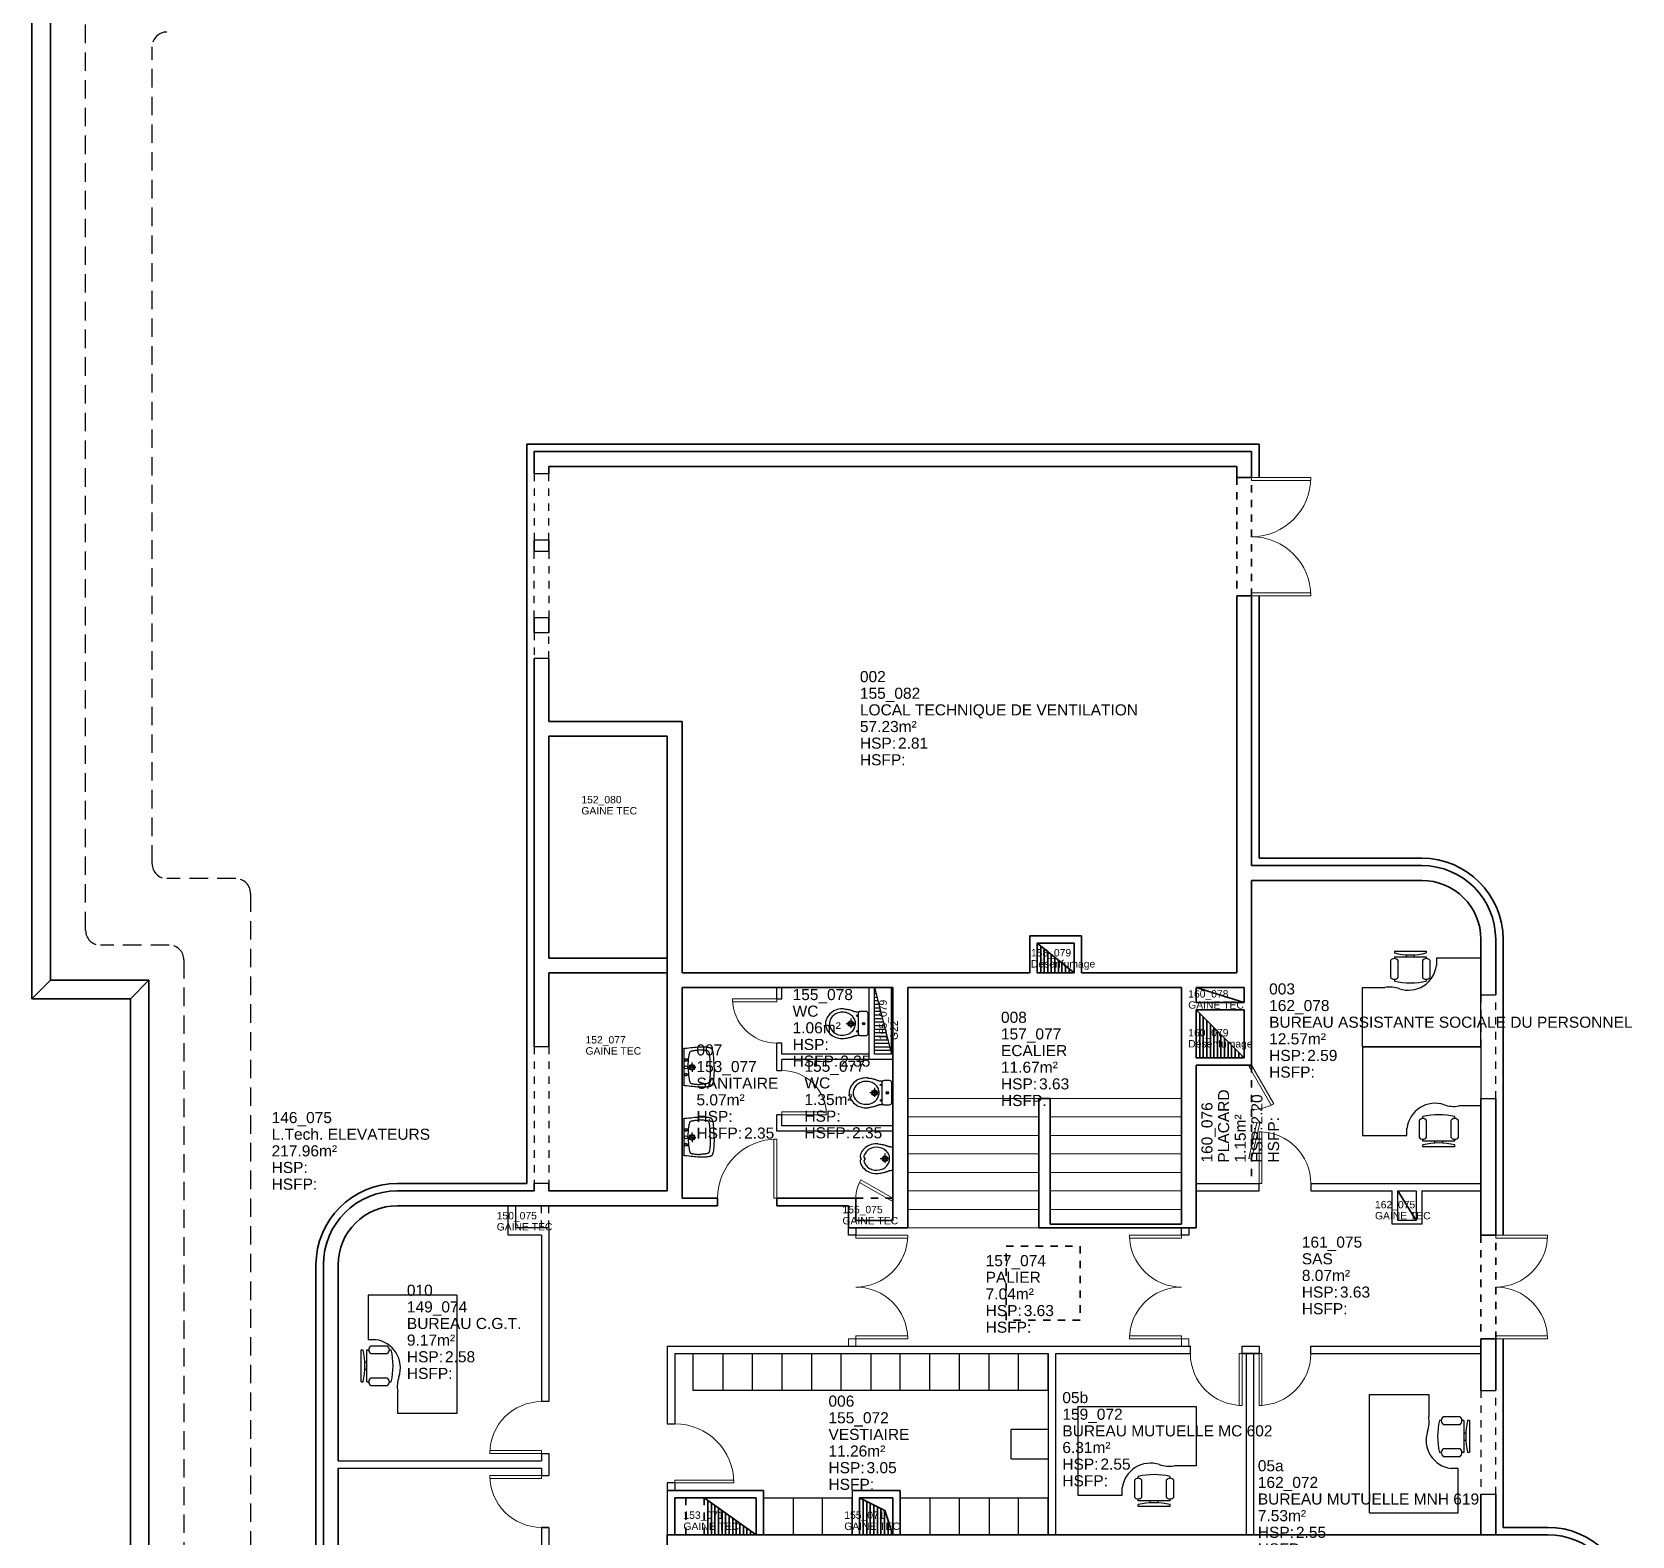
# Model space of a CAD drawing. Header units: metres. Extents: x -8 to 211, y -5 to 116.
# Drawn here: x 143.78 to 165.42, y 70.89 to 91.23 of the extents above; entities that cross this region are included whole.
import ezdxf

# ---------------------------------------------------------------- set-up
doc = ezdxf.new("R2010")
doc.units = ezdxf.units.M
doc.header["$LTSCALE"] = 0.5
doc.header["$MEASUREMENT"] = 0
doc.linetypes.add('CACHÉ', pattern=[0.25, 0.125, -0.125])
doc.linetypes.add('DISCONTINU', pattern=[0.75, 0.5, -0.25])
doc.layers.get('0').update_dxf_attribs({"linetype": 'CONTINUOUS'})
doc.layers.add('003 Mur porteur', color=7, linetype='CONTINUOUS', lineweight=35)
doc.layers.add('A_PORT', color=7, linetype='CONTINUOUS', lineweight=0)
for name, color, linetype in [('004 cloisons', 7, 'CONTINUOUS'), ('007 fenetre', 1, 'CONTINUOUS'), ('010 rails nacelle', 136, 'CONTINUOUS'), ('011 Sanitaire', 5, 'CONTINUOUS'), ('900 equipement', 190, 'CONTINUOUS'), ('A_Etiqu_Gaine', 8, 'CONTINUOUS'), ('A_Etiqu_Gaine_ancien', 7, 'CONTINUOUS'), ('A_Etiqu_Gaine_code', 8, 'CONTINUOUS'), ('A_Etiqu_Local', 8, 'CONTINUOUS'), ('A_Etiqu_Local_ancien', 8, 'CONTINUOUS'), ('A_Etiqu_Local_HSP', 8, 'CONTINUOUS')]:
    doc.layers.add(name, color=color, linetype=linetype)
doc.styles.add('Attribut', font='arial.ttf')

# ---------------------------------------------------------------- blocks, each defined once
blk = doc.blocks.new('BROCA7-G29')
at = {"layer": '011 Sanitaire', "linetype": 'Continuous'}
for p, q in [((10.079354, 32.141563), (9.96705, 32.141563)), ((10.030526, 32.209923), (10.030526, 32.087852))]:
    blk.add_line(p, q, dxfattribs=at)
blk.add_lwpolyline([(9.939499, 32.342666, 0.092603), (9.844571, 32.33249, 0.097518), (9.764329, 32.290114, 0.107322), (9.708578, 32.220699, 0.116228), (9.689685, 32.140524, 0.11669), (9.708633, 32.06044, 0.108258), (9.764328, 31.991614, 0.098236), (9.844454, 31.950007, 0.092772), (9.939499, 31.940655, 0.094013)], format="xyb", dxfattribs=at)
for points in [[(9.742454, 32.137925, 0.110065), (9.756685, 32.079759, 0.102556), (9.796207, 32.02921, 0.093461), (9.852954, 31.996988, 0.087911), (9.921435, 31.98631, 0.087911), (9.989415, 31.999812, 0.093461), (10.04478, 32.034355, 0.102556), (10.082177, 32.086496, 0.110065), (10.093989, 32.145201, 0.110065), (10.079758, 32.203368, 0.102556), (10.040236, 32.253917, 0.093461), (9.983489, 32.286139, 0.087911), (9.915008, 32.296817, 0.087911), (9.847028, 32.283315, 0.093461), (9.791663, 32.248772, 0.102556), (9.754266, 32.196631, 0.110065)], [(10.165509, 32.312462), (10.23002, 32.312462, -0.414214), (10.26002, 32.282463), (10.260018, 32.005547, -0.414214), (10.23002, 31.975547), (10.165509, 31.975548, -0.414214), (10.135509, 32.005547), (10.135507, 32.282463, -0.414214)]]:
    blk.add_lwpolyline(points, format="xyb", close=True, dxfattribs=at)
for points in [[(9.940194, 32.341759), (9.959558, 32.340063), (9.976744, 32.337961), (9.991918, 32.335533), (10.005246, 32.332861), (10.016895, 32.330026), (10.02703, 32.32711), (10.035818, 32.324194), (10.043423, 32.321359), (10.050013, 32.318687), (10.055754, 32.31626), (10.055754, 32.31626), (10.058358, 32.31516), (10.060813, 32.314138), (10.063143, 32.313188), (10.06537, 32.312306), (10.067516, 32.311487), (10.069604, 32.310727), (10.071657, 32.310022), (10.073697, 32.309367), (10.075746, 32.308758), (10.077828, 32.308189), (10.077828, 32.308189), (10.07996, 32.307658), (10.082139, 32.307162), (10.084355, 32.306701), (10.086602, 32.306272), (10.08887, 32.305875), (10.091151, 32.305509), (10.093437, 32.305172), (10.09572, 32.304863), (10.097991, 32.30458), (10.100242, 32.304324), (10.100242, 32.304324), (10.104666, 32.303883), (10.109006, 32.30353), (10.113292, 32.303254), (10.117554, 32.303048), (10.121821, 32.3029), (10.126125, 32.3028), (10.130494, 32.30274), (10.134959, 32.302709), (10.139549, 32.302698), (10.144296, 32.302696)], [(9.940194, 31.941368), (9.959558, 31.944295), (9.976744, 31.947201), (9.991918, 31.950069), (10.005246, 31.952879), (10.016895, 31.95561), (10.02703, 31.958243), (10.035818, 31.960759), (10.043423, 31.963139), (10.050013, 31.965362), (10.055754, 31.96741), (10.055754, 31.96741), (10.058358, 31.968363), (10.060813, 31.969272), (10.063143, 31.970142), (10.06537, 31.970977), (10.067516, 31.971784), (10.069604, 31.972566), (10.071657, 31.973329), (10.073697, 31.974076), (10.075746, 31.974815), (10.077828, 31.975548), (10.077828, 31.975548), (10.07996, 31.976279), (10.082139, 31.977006), (10.084355, 31.977723), (10.086602, 31.978425), (10.08887, 31.979108), (10.091151, 31.979767), (10.093437, 31.980396), (10.09572, 31.98099), (10.097991, 31.981546), (10.100242, 31.982058), (10.100242, 31.982058), (10.104666, 31.98294), (10.109006, 31.983647), (10.113292, 31.984197), (10.117554, 31.98461), (10.121821, 31.984907), (10.126125, 31.985105), (10.130494, 31.985226), (10.134959, 31.985287), (10.139549, 31.98531), (10.144296, 31.985313)]]:
    blk.add_lwpolyline(points, dxfattribs=at)
for centre, radius in [((10.118417, 32.248985), 0.010462), ((10.030526, 32.141563), 0.038283), ((10.030526, 32.141563), 0.027569), ((10.118417, 32.039024), 0.010462), ((10.203866, 32.141563), 0.01664), ((10.203866, 32.141563), 0.016619), ((10.203866, 32.141563), 0.009631), ((10.203866, 32.141563), 0.000007)]:
    blk.add_circle(centre, radius, dxfattribs=at)
blk = doc.blocks.new('BROCA7-G30')
at = {"layer": '011 Sanitaire', "linetype": 'Continuous'}
for p, q in [((10.399354, 31.206562), (10.287049, 31.206562)), ((10.350526, 31.274921), (10.350526, 31.152851))]:
    blk.add_line(p, q, dxfattribs=at)
blk.add_lwpolyline([(10.259499, 31.407664, 0.092603), (10.16457, 31.397489, 0.097518), (10.084328, 31.355112, 0.107322), (10.028577, 31.285698, 0.116228), (10.009685, 31.205523, 0.11669), (10.028633, 31.125439, 0.108258), (10.084328, 31.056613, 0.098236), (10.164454, 31.015006, 0.092772), (10.259498, 31.005653, 0.094013)], format="xyb", dxfattribs=at)
for points in [[(10.260194, 31.406757), (10.279557, 31.405062), (10.296743, 31.40296), (10.311917, 31.400532), (10.325246, 31.39786), (10.336895, 31.395025), (10.34703, 31.392109), (10.355817, 31.389193), (10.363423, 31.386358), (10.370013, 31.383686), (10.375754, 31.381258), (10.375754, 31.381258), (10.378358, 31.380159), (10.380813, 31.379136), (10.383143, 31.378186), (10.38537, 31.377304), (10.387516, 31.376486), (10.389604, 31.375726), (10.391657, 31.375021), (10.393696, 31.374366), (10.395746, 31.373756), (10.397828, 31.373188), (10.397828, 31.373188), (10.39996, 31.372657), (10.402138, 31.372161), (10.404355, 31.371699), (10.406601, 31.371271), (10.40887, 31.370874), (10.411151, 31.370507), (10.413437, 31.37017), (10.41572, 31.369861), (10.417991, 31.369579), (10.420242, 31.369322), (10.420242, 31.369322), (10.424666, 31.368881), (10.429005, 31.368528), (10.433291, 31.368253), (10.437553, 31.368046), (10.441821, 31.367898), (10.446124, 31.367799), (10.450494, 31.367739), (10.454959, 31.367708), (10.459549, 31.367696), (10.464295, 31.367695)], [(10.260194, 31.006367), (10.279557, 31.009293), (10.296743, 31.0122), (10.311917, 31.015068), (10.325246, 31.017877), (10.336895, 31.020608), (10.34703, 31.023242), (10.355817, 31.025758), (10.363423, 31.028138), (10.370013, 31.030361), (10.375754, 31.032408), (10.375754, 31.032408), (10.378358, 31.033361), (10.380813, 31.03427), (10.383143, 31.03514), (10.38537, 31.035976), (10.387516, 31.036783), (10.389604, 31.037565), (10.391657, 31.038327), (10.393696, 31.039075), (10.395746, 31.039813), (10.397828, 31.040546), (10.397828, 31.040546), (10.39996, 31.041278), (10.402138, 31.042005), (10.404355, 31.042722), (10.406601, 31.043424), (10.40887, 31.044107), (10.411151, 31.044765), (10.413437, 31.045394), (10.41572, 31.045989), (10.417991, 31.046545), (10.420242, 31.047057), (10.420242, 31.047057), (10.424666, 31.047939), (10.429005, 31.048645), (10.433291, 31.049196), (10.437553, 31.049609), (10.441821, 31.049905), (10.446124, 31.050104), (10.450494, 31.050224), (10.454959, 31.050286), (10.459549, 31.050309), (10.464295, 31.050312)]]:
    blk.add_lwpolyline(points, dxfattribs=at)
for points in [[(10.485509, 31.37746), (10.550019, 31.37746, -0.414214), (10.580019, 31.347462), (10.580018, 31.070545, -0.414214), (10.550019, 31.040545), (10.485509, 31.040546, -0.414214), (10.455509, 31.070545), (10.455506, 31.347462, -0.414214)], [(10.062453, 31.202924, 0.110065), (10.076684, 31.144757, 0.102556), (10.116207, 31.094209, 0.093461), (10.172954, 31.061986, 0.087911), (10.241434, 31.051308, 0.087911), (10.309415, 31.064811, 0.093461), (10.36478, 31.099354, 0.102556), (10.402177, 31.151494, 0.110065), (10.413989, 31.2102, 0.110065), (10.399758, 31.268367, 0.102556), (10.360236, 31.318915, 0.093461), (10.303489, 31.351138, 0.087911), (10.235008, 31.361816, 0.087911), (10.167028, 31.348314, 0.093461), (10.111662, 31.31377, 0.102556), (10.074265, 31.26163, 0.110065)]]:
    blk.add_lwpolyline(points, format="xyb", close=True, dxfattribs=at)
for centre, radius in [((10.350526, 31.206562), 0.038283), ((10.350526, 31.206562), 0.027569), ((10.438416, 31.313984), 0.010462), ((10.523866, 31.206562), 0.01664), ((10.523866, 31.206562), 0.016619), ((10.523866, 31.206562), 0.009631), ((10.523866, 31.206562), 0.000007), ((10.438416, 31.104023), 0.010462)]:
    blk.add_circle(centre, radius, dxfattribs=at)
blk = doc.blocks.new('BROCA7-G37')
at = {"layer": '011 Sanitaire', "linetype": 'Continuous'}
for points in [[(7.829145, 30.604473), (7.832112, 30.648431), (7.835041, 30.685664), (7.837951, 30.71678), (7.840862, 30.742393), (7.843793, 30.763111), (7.846763, 30.779547), (7.849791, 30.792311), (7.852895, 30.802014), (7.856096, 30.809267), (7.859413, 30.81468), (7.859413, 30.81468), (7.861124, 30.81688), (7.862896, 30.818804), (7.864755, 30.820481), (7.866728, 30.821943), (7.868842, 30.823219), (7.871124, 30.82434), (7.8736, 30.825337), (7.876298, 30.82624), (7.879244, 30.827079), (7.882465, 30.827885), (7.882465, 30.827885), (7.889777, 30.829475), (7.898131, 30.83103), (7.907364, 30.832524), (7.91731, 30.833933), (7.927805, 30.835231), (7.938684, 30.836393), (7.949782, 30.837394), (7.960936, 30.83821), (7.971979, 30.838815), (7.982748, 30.839184)], [(7.829145, 30.60783), (7.832112, 30.563868), (7.835041, 30.526633), (7.837951, 30.495515), (7.840862, 30.469902), (7.843793, 30.449183), (7.846763, 30.432748), (7.849791, 30.419985), (7.852895, 30.410283), (7.856096, 30.40303), (7.859413, 30.397617), (7.859413, 30.397617), (7.861124, 30.395417), (7.862896, 30.393493), (7.864755, 30.391815), (7.866728, 30.390353), (7.868842, 30.389077), (7.871124, 30.387955), (7.8736, 30.386957), (7.876298, 30.386054), (7.879244, 30.385214), (7.882465, 30.384407), (7.882465, 30.384407), (7.889779, 30.382815), (7.898148, 30.381259), (7.907422, 30.379764), (7.917449, 30.378353), (7.928077, 30.377052), (7.939155, 30.375885), (7.950531, 30.374878), (7.962053, 30.374054), (7.97357, 30.37344), (7.98493, 30.373058)]]:
    blk.add_lwpolyline(points, dxfattribs=at)
blk = doc.blocks.new('BROCA7-G38')
at = {"layer": '011 Sanitaire', "linetype": 'Continuous'}
for points in [[(8.131178, 30.604473), (8.130786, 30.648431), (8.129917, 30.685664), (8.128612, 30.71678), (8.126906, 30.742393), (8.124839, 30.763111), (8.122448, 30.779547), (8.119771, 30.792311), (8.116846, 30.802014), (8.113711, 30.809267), (8.110405, 30.81468), (8.110405, 30.81468), (8.108693, 30.81688), (8.106922, 30.818804), (8.105063, 30.820481), (8.10309, 30.821943), (8.100976, 30.823219), (8.098695, 30.82434), (8.096218, 30.825337), (8.093521, 30.82624), (8.090575, 30.827079), (8.087354, 30.827885), (8.087354, 30.827885), (8.080042, 30.829475), (8.071688, 30.83103), (8.062455, 30.832524), (8.052508, 30.833933), (8.042012, 30.835231), (8.031132, 30.836393), (8.020033, 30.837394), (8.008879, 30.83821), (7.997835, 30.838815), (7.987066, 30.839184)], [(8.131178, 30.60783), (8.130786, 30.563868), (8.129917, 30.526633), (8.128612, 30.495515), (8.126906, 30.469902), (8.124839, 30.449183), (8.122448, 30.432748), (8.119771, 30.419985), (8.116846, 30.410283), (8.113711, 30.40303), (8.110405, 30.397617), (8.110405, 30.397617), (8.108693, 30.395417), (8.106922, 30.393493), (8.105063, 30.391815), (8.10309, 30.390353), (8.100976, 30.389077), (8.098695, 30.387955), (8.096218, 30.386957), (8.093521, 30.386054), (8.090575, 30.385214), (8.087354, 30.384407), (8.087354, 30.384407), (8.08004, 30.382815), (8.07167, 30.381259), (8.062396, 30.379764), (8.052368, 30.378353), (8.041739, 30.377052), (8.030661, 30.375885), (8.019285, 30.374878), (8.007762, 30.374054), (7.996245, 30.37344), (7.984884, 30.373058)]]:
    blk.add_lwpolyline(points, dxfattribs=at)
blk = doc.blocks.new('BROCA7-G36')
at = {"layer": '011 Sanitaire'}
for name in ['BROCA7-G37', 'BROCA7-G38']:
    blk.add_blockref(name, (0, 0), dxfattribs=at)
blk = doc.blocks.new('BROCA7-G35')
at = {"layer": '011 Sanitaire', "linetype": 'Continuous'}
for p, q in [((7.750303, 30.854336), (7.750303, 30.35902)), ((7.775206, 30.854336), (7.775206, 30.35902)), ((7.883848, 30.604702), (7.832792, 30.604702)), ((7.883848, 30.604702), (7.883848, 30.667934)), ((7.883848, 30.604702), (7.883848, 30.541485)), ((7.883848, 30.604702), (7.934904, 30.604702))]:
    blk.add_line(p, q, dxfattribs=at)
for points in [[(8.18202, 30.604702), (8.181258, 30.656125), (8.179986, 30.699686), (8.178226, 30.736104), (8.176001, 30.766101), (8.173336, 30.790399), (8.170253, 30.809717), (8.166775, 30.824779), (8.162925, 30.836304), (8.158727, 30.845013), (8.154203, 30.851628), (8.154203, 30.851628), (8.15182, 30.854366), (8.149321, 30.856792), (8.146666, 30.858938), (8.143816, 30.860835), (8.140731, 30.862515), (8.13737, 30.864009), (8.133694, 30.865349), (8.129662, 30.866567), (8.125235, 30.867693), (8.120373, 30.868759), (8.120373, 30.868759), (8.115055, 30.869791), (8.109338, 30.87079), (8.103298, 30.871751), (8.097011, 30.872667), (8.090552, 30.873535), (8.083999, 30.874349), (8.077426, 30.875103), (8.07091, 30.875793), (8.064528, 30.876413), (8.058355, 30.876959), (8.058355, 30.876959), (8.052439, 30.877425), (8.046721, 30.877808), (8.041112, 30.878106), (8.035524, 30.878316), (8.029869, 30.878434), (8.02406, 30.87846), (8.018008, 30.878389), (8.011626, 30.878219), (8.004825, 30.877947), (7.997518, 30.877572), (7.997518, 30.877572), (7.981172, 30.876506), (7.96259, 30.875053), (7.941911, 30.873252), (7.919278, 30.871145), (7.89483, 30.868772), (7.868708, 30.866173), (7.841054, 30.86339), (7.812008, 30.860462), (7.78171, 30.857431), (7.750303, 30.854336)], [(8.18202, 30.608639), (8.181258, 30.557219), (8.179986, 30.513662), (8.178226, 30.477247), (8.176001, 30.447251), (8.173336, 30.422955), (8.170253, 30.403636), (8.166775, 30.388575), (8.162925, 30.37705), (8.158727, 30.368339), (8.154203, 30.361723), (8.154203, 30.361723), (8.15182, 30.358984), (8.149321, 30.356557), (8.146666, 30.35441), (8.143816, 30.352512), (8.140731, 30.350832), (8.13737, 30.349337), (8.133694, 30.347996), (8.129662, 30.346779), (8.125235, 30.345652), (8.120373, 30.344586), (8.120373, 30.344586), (8.115055, 30.343554), (8.109338, 30.342556), (8.103298, 30.341596), (8.097011, 30.34068), (8.090552, 30.339814), (8.083999, 30.339001), (8.077426, 30.338248), (8.07091, 30.337559), (8.064528, 30.336939), (8.058355, 30.336395), (8.058355, 30.336395), (8.052439, 30.335929), (8.046721, 30.335547), (8.041112, 30.335249), (8.035524, 30.33504), (8.029869, 30.334921), (8.02406, 30.334896), (8.018008, 30.334967), (8.011626, 30.335137), (8.004825, 30.335409), (7.997518, 30.335784), (7.997518, 30.335784), (7.981172, 30.33685), (7.96259, 30.338303), (7.941911, 30.340104), (7.919278, 30.342211), (7.89483, 30.344584), (7.868708, 30.347183), (7.841054, 30.349966), (7.812008, 30.352894), (7.78171, 30.355925), (7.750303, 30.35902)]]:
    blk.add_lwpolyline(points, dxfattribs=at)
for centre, radius in [((7.802366, 30.704205), 0.018922), ((7.802366, 30.704205), 0.014404), ((7.802366, 30.604702), 0.020417), ((7.802366, 30.505215), 0.018922), ((7.802366, 30.505215), 0.014404), ((7.883848, 30.604702), 0.038702), ((7.883848, 30.604702), 0.027388)]:
    blk.add_circle(centre, radius, dxfattribs=at)
at = {"layer": '011 Sanitaire'}
blk.add_blockref('BROCA7-G36', (0, 0), dxfattribs=at)
blk = doc.blocks.new('Chaise de bureau')
at = {"linetype": 'Continuous'}
for p, q in [((-8.5, 0), (-8.5, -1)), ((-8.5, 0), (8.5, 0)), ((8.5, 0), (8.5, -1)), ((-10.5, -5), (-10.5, -14)), ((-8.5, -3), (-8.5, -4)), ((-8.5, -3), (8.5, -3)), ((-6.5, -14), (-6.5, -5)), ((-2, -3), (-2, -1.9355)), ((2, -1.9576), (2, -3)), ((6.5, -5), (6.5, -14)), ((8.5, -3), (8.5, -4)), ((10.5, -14), (10.5, -5)), ((-8.5, -15), (-8.5, -16)), ((8.5, -15), (8.5, -16))]:
    blk.add_line(p, q, dxfattribs=at)
for centre, radius, start, end in [((-8.5, -6.5), 2.5, 36.8699, 143.1301), ((0, 34.625), 36.625, 256.5803, 283.4197), ((8.5, -6.5), 2.5, 36.8699, 143.1301), ((-8.5, -12.5), 2.5, 216.8699, 323.1301), ((0, 19.625), 36.625, 256.5803, 283.4197), ((8.5, -12.5), 2.5, 216.8699, 323.1301)]:
    blk.add_arc(centre, radius, start, end, dxfattribs=at)
blk = doc.blocks.new('table')
at = {"layer": '900 equipement', "linetype": 'Continuous'}
for p, q in [((0, 1.2), (1.6, 1.2)), ((0, 1.2), (0, 0)), ((1.6, 1.2), (1.6, 0.4)), ((1.6, 0.4), (1.3, 0.4)), ((0, 0), (0.6, 0)), ((0.6, 0), (0.6, 0.1))]:
    blk.add_line(p, q, dxfattribs=at)
for centre, radius, start, end in [((0.98, 0.053), 0.382, 71.3694, 172.9633), ((1.229, 0.77), 0.377, 250.1842, 280.8651)]:
    blk.add_arc(centre, radius, start, end, dxfattribs=at)
blk = doc.blocks.new('A_Etiqu_Local')
at = {"style": 'Attribut', "flags": 1}
for tag, p in [('CODE_HOPITAL', (-0.446, 1.632)), ('CODE_SITE', (-0.446, 1.407)), ('CODE_BATIMENT', (-0.446, 1.182)), ('CODE_SECTEUR', (-0.446, 0.957)), ('CODE_ETAGE', (-0.446, 0.732)), ('NOM_NORMALISE', (-0.446, -0.843)), ('SECTEUR_ACTIVITE', (-0.446, -1.068)), ('SOUS_SECTEUR_ACTIVITE', (-0.446, -1.293)), ('VOLUME', (-0.446, -1.518)), ('SERVICE', (-0.446, -1.743)), ('CODE_UG', (-0.446, -1.968)), ('CODE_UA', (-0.446, -2.193)), ('CODE_POLE', (-0.446, -2.418)), ('OCCUPANT_EXTERNE', (-0.446, -2.643)), ('DISPONIBILITE', (-0.446, -2.868)), ('ACCES_HANDICAPES', (-0.446, -3.093)), ('NATURE_SOL', (-0.446, -3.318)), ('RISQUE_LABORATOIRE', (-0.446, -3.543)), ('AMIANTE', (-0.446, -3.768))]:
    blk.add_attdef(tag, p, '', height=0.15, dxfattribs=at)
at = {"layer": 'A_Etiqu_Local', "style": 'Attribut'}
for tag, p in [('CODE_PIECE', (-0.446, 0.282)), ('NOM_USAGE', (-0.446, 0.057)), ('SURFACE', (-0.446, -0.168))]:
    blk.add_attdef(tag, p, '', height=0.15, dxfattribs=at)
at = {"layer": 'A_Etiqu_Local_ancien', "style": 'Attribut'}
blk.add_attdef('CODE_PIECE_ANCIEN', (-0.446, 0.507), '', height=0.15, dxfattribs=at)
at = {"layer": 'A_Etiqu_Local_HSP', "style": 'Attribut'}
for s, p in [('HSP:', (-0.446, -0.393)), ('HSFP:', (-0.446, -0.618))]:
    blk.add_text(s, height=0.15, dxfattribs=at).set_placement(p)
for tag, p in [('HSP', (0.069, -0.393)), ('HSFP', (0.198, -0.618))]:
    blk.add_attdef(tag, p, '', height=0.15, dxfattribs=at)
blk = doc.blocks.new('A_Etiqu_Gaine')
at = {"style": 'Attribut', "flags": 1}
for tag, p in [('CODE_HOPITAL', (-0.432, 0.865)), ('CODE_SITE', (-0.432, 0.715)), ('CODE_BATIMENT', (-0.432, 0.565)), ('CODE_SECTEUR', (-0.432, 0.415)), ('CODE_ETAGE', (-0.432, 0.265)), ('SECTEUR_ACTIVITE', (-0.432, -0.485)), ('NOM_NORMALISE', (-0.432, -0.335)), ('SOUS_SECTEUR_ACTIVITE', (-0.432, -0.635)), ('SURFACE', (-0.432, -0.785)), ('CODE_UG', (-0.432, -0.935)), ('CODE_POLE', (-0.432, -1.085)), ('AMIANTE', (-0.432, -1.235))]:
    blk.add_attdef(tag, p, '', height=0.1, dxfattribs=at)
at = {"layer": 'A_Etiqu_Gaine', "style": 'Attribut'}
blk.add_attdef('NOM_USAGE', (-0.432, -0.185), '', height=0.1, dxfattribs=at)
at = {"layer": 'A_Etiqu_Gaine_ancien', "style": 'Attribut'}
blk.add_attdef('CODE_PIECE_ANCIEN', (-0.432, 0.115), '', height=0.1, dxfattribs=at)
at = {"layer": 'A_Etiqu_Gaine_code', "style": 'Attribut'}
blk.add_attdef('CODE_PIECE', (-0.432, -0.035), '', height=0.1, dxfattribs=at)

msp = doc.modelspace()

# ---------------------------------------------------------------- linework, layer by layer
at = {"layer": '003 Mur porteur', "color": 8, "linetype": 'Continuous'}
for p, q in [((143.784, 78.152), (143.784, 92.852)), ((144.034, 78.402), (144.034, 92.602)), ((150.474, 85.652), (150.474, 75.653)), ((150.474, 85.652), (160.374, 85.652)), ((150.574, 85.552), (160.274, 85.552)), ((150.574, 85.552), (150.574, 85.252)), ((160.274, 85.202), (160.274, 85.552)), ((160.374, 85.202), (160.374, 85.652)), ((150.774, 85.352), (160.074, 85.352)), ((150.774, 85.352), (150.774, 85.252)), ((160.074, 85.202), (160.074, 85.352)), ((160.274, 85.202), (160.074, 85.202)), ((150.574, 84.352), (150.574, 84.202)), ((150.774, 84.352), (150.774, 84.202)), ((160.074, 78.502), (160.074, 83.6)), ((160.074, 83.6), (160.274, 83.6)), ((160.274, 79.953), (160.274, 83.6)), ((160.374, 80.053), (160.374, 83.6)), ((150.574, 83.302), (150.574, 83.102)), ((150.774, 83.302), (150.774, 83.102)), ((150.574, 82.752), (150.574, 77.502)), ((150.774, 82.752), (150.774, 81.902)), ((152.574, 81.902), (150.774, 81.902)), ((152.574, 81.902), (152.574, 78.502)), ((150.774, 81.702), (150.774, 78.702)), ((152.374, 81.702), (150.774, 81.702)), ((152.374, 81.702), (152.374, 75.553)), ((160.374, 80.053), (162.574, 80.053)), ((160.274, 79.953), (162.574, 79.953)), ((160.274, 79.753), (160.274, 77.253)), ((160.274, 79.753), (162.574, 79.753)), ((157.274, 78.502), (157.274, 79.002)), ((157.274, 79.002), (157.974, 79.002)), ((157.974, 78.502), (157.974, 79.002)), ((157.374, 78.502), (157.374, 78.902)), ((157.374, 78.902), (157.874, 78.902)), ((157.374, 78.902), (157.874, 78.502)), ((157.422, 78.502), (157.422, 78.864)), ((157.47, 78.502), (157.47, 78.826)), ((157.518, 78.502), (157.518, 78.787)), ((157.566, 78.502), (157.566, 78.749)), ((157.874, 78.502), (157.874, 78.902)), ((163.374, 78.953), (163.374, 78.203)), ((163.574, 78.953), (163.574, 78.203)), ((163.674, 78.953), (163.674, 74.953)), ((152.374, 78.702), (150.774, 78.702)), ((157.614, 78.502), (157.614, 78.711)), ((157.662, 78.502), (157.662, 78.672)), ((157.71, 78.502), (157.71, 78.634)), ((157.758, 78.502), (157.758, 78.595)), ((157.806, 78.502), (157.806, 78.557)), ((143.784, 78.152), (144.034, 78.402)), ((145.364, 78.402), (144.034, 78.402)), ((145.114, 78.152), (145.364, 78.402)), ((145.364, 78.402), (145.364, 56.802)), ((152.374, 78.502), (150.774, 78.502)), ((150.774, 78.502), (150.774, 77.502)), ((152.574, 78.502), (157.274, 78.502)), ((157.374, 78.502), (157.874, 78.502)), ((157.854, 78.502), (157.854, 78.519)), ((157.974, 78.502), (160.074, 78.502)), ((145.114, 78.152), (143.784, 78.152)), ((145.114, 78.152), (145.114, 56.552)), ((152.574, 78.302), (152.574, 75.453)), ((155.424, 78.302), (152.574, 78.302)), ((155.424, 75.153), (155.424, 78.302)), ((155.624, 78.302), (159.324, 78.302)), ((155.624, 75.053), (155.624, 78.302)), ((159.324, 78.302), (159.324, 75.103)), ((160.174, 78.302), (159.524, 78.302)), ((159.524, 78.103), (159.524, 78.302)), ((159.524, 78.302), (160.174, 78.103)), ((159.524, 78.103), (160.174, 78.103)), ((160.174, 78.103), (160.174, 78.302)), ((159.524, 78.003), (160.174, 77.353)), ((159.524, 78.003), (160.174, 78.003)), ((159.524, 78.003), (159.524, 77.353)), ((159.572, 77.353), (159.572, 77.955)), ((159.62, 77.353), (159.62, 77.907)), ((160.174, 78.003), (160.174, 77.353)), ((159.668, 77.353), (159.668, 77.859)), ((159.716, 77.353), (159.716, 77.811)), ((159.764, 77.353), (159.764, 77.763)), ((159.812, 77.353), (159.812, 77.715)), ((159.86, 77.353), (159.86, 77.667)), ((159.908, 77.353), (159.908, 77.619)), ((159.956, 77.353), (159.956, 77.571)), ((160.004, 77.353), (160.004, 77.523)), ((160.052, 77.353), (160.052, 77.475)), ((159.524, 77.353), (160.174, 77.353)), ((159.524, 77.253), (160.274, 77.253)), ((159.524, 77.253), (159.524, 75.053)), ((160.1, 77.353), (160.1, 77.427)), ((160.148, 77.353), (160.148, 77.379)), ((157.399, 76.803), (157.549, 76.803)), ((157.399, 75.053), (157.399, 76.803)), ((157.549, 75.103), (157.549, 76.803)), ((163.374, 76.803), (163.374, 74.953)), ((163.574, 76.803), (163.574, 74.953)), ((148.724, 75.653), (150.474, 75.653)), ((148.724, 75.553), (150.574, 75.553)), ((150.574, 75.652), (150.574, 75.553)), ((150.774, 75.652), (150.774, 75.553)), ((150.774, 75.553), (152.374, 75.553)), ((162.249, 75.553), (162.499, 75.153)), ((148.724, 75.353), (153.053, 75.353)), ((152.574, 75.453), (153.053, 75.453)), ((153.053, 75.353), (153.053, 75.453)), ((153.854, 75.453), (154.924, 75.453)), ((153.854, 75.453), (153.854, 75.353)), ((153.854, 75.353), (154.824, 75.353)), ((154.824, 75.053), (154.824, 75.353)), ((154.924, 75.153), (154.924, 75.453)), ((154.924, 75.153), (155.424, 75.153)), ((159.324, 75.103), (157.549, 75.103)), ((154.824, 75.053), (155.624, 75.053)), ((157.399, 75.053), (159.524, 75.053)), ((163.574, 74.953), (163.374, 74.953)), ((147.624, 74.553), (147.624, 62.153)), ((147.724, 74.553), (147.724, 62.153)), ((147.924, 74.553), (147.924, 71.903)), ((163.374, 73.553), (163.574, 73.553)), ((163.374, 73.553), (163.374, 72.853)), ((163.574, 73.553), (163.574, 72.853)), ((163.674, 73.553), (163.674, 71.003)), ((160.146, 73.353), (160.374, 73.353)), ((147.924, 71.803), (147.924, 68.403)), ((152.374, 71.503), (153.674, 71.503)), ((152.474, 71.403), (152.474, 70.903)), ((152.474, 71.403), (153.574, 71.403)), ((153.574, 70.903), (152.874, 71.403)), ((153.574, 71.403), (153.574, 70.903)), ((153.674, 71.503), (153.674, 70.903)), ((154.874, 71.503), (155.524, 71.503)), ((154.974, 71.403), (154.974, 70.903)), ((154.974, 71.403), (155.313, 71.232)), ((154.974, 71.403), (155.424, 71.403)), ((155.424, 71.403), (155.424, 70.903)), ((155.524, 71.503), (155.524, 70.903)), ((163.374, 71.453), (163.374, 70.903)), ((163.574, 71.453), (163.574, 70.903)), ((152.922, 70.903), (152.922, 71.369)), ((152.97, 70.903), (152.97, 71.334)), ((153.018, 70.903), (153.018, 71.3)), ((153.066, 70.903), (153.066, 71.266)), ((153.114, 70.903), (153.114, 71.231)), ((153.162, 70.903), (153.162, 71.197)), ((155.022, 70.903), (155.022, 71.379)), ((155.07, 70.903), (155.07, 71.354)), ((155.118, 70.903), (155.118, 71.33)), ((155.166, 70.903), (155.166, 71.306)), ((155.214, 70.903), (155.214, 71.282)), ((155.262, 70.903), (155.262, 71.258)), ((155.31, 70.903), (155.31, 71.234)), ((155.313, 71.232), (155.424, 70.903)), ((150.774, 71.003), (150.674, 71.003)), ((153.21, 70.903), (153.21, 71.153)), ((153.258, 70.903), (153.258, 71.129)), ((153.306, 70.903), (153.306, 71.094)), ((153.354, 70.903), (153.354, 71.06)), ((153.402, 70.903), (153.402, 71.026)), ((153.45, 70.903), (153.45, 70.992)), ((153.498, 70.903), (153.498, 70.957)), ((155.358, 70.903), (155.358, 71.099)), ((155.406, 70.903), (155.406, 70.957)), ((163.674, 71.003), (164.274, 71.003)), ((152.374, 70.903), (164.274, 70.903)), ((152.374, 70.903), (152.374, 70.153)), ((153.546, 70.903), (153.546, 70.923)), ((164.249, 70.903), (164.274, 70.903))]:
    msp.add_line(p, q, dxfattribs=at)
at = {"layer": '003 Mur porteur', "color": 8, "linetype": 'CACHÉ'}
for p, q in [((160.074, 85.202), (160.074, 83.6)), ((160.274, 83.6), (160.274, 85.202)), ((160.274, 77.253), (160.274, 75.653)), ((154.924, 75.453), (155.424, 75.453)), ((163.374, 74.953), (163.374, 73.553)), ((163.574, 73.553), (163.574, 74.953)), ((152.624, 71.403), (152.624, 70.903)), ((152.874, 71.403), (152.874, 70.903))]:
    msp.add_line(p, q, dxfattribs=at)
at = {"layer": '003 Mur porteur', "color": 8, "lineweight": 0}
for p, q in [((155.624, 76.803), (157.399, 76.803)), ((159.324, 76.803), (157.549, 76.803)), ((155.624, 76.553), (157.399, 76.553)), ((159.324, 76.553), (157.549, 76.553)), ((155.624, 76.303), (157.399, 76.303)), ((159.324, 76.303), (157.549, 76.303)), ((155.624, 76.053), (157.399, 76.053)), ((159.324, 76.053), (157.549, 76.053)), ((155.624, 75.803), (157.399, 75.803)), ((159.324, 75.803), (157.549, 75.803)), ((155.624, 75.553), (157.399, 75.553)), ((159.324, 75.553), (157.549, 75.553)), ((155.624, 75.303), (157.399, 75.303)), ((159.324, 75.303), (157.549, 75.303)), ((155.624, 75.053), (157.399, 75.053))]:
    msp.add_line(p, q, dxfattribs=at)
at = {"layer": '003 Mur porteur', "color": 8, "linetype": 'CACHÉ'}
msp.add_lwpolyline([(156.954, 73.806), (156.954, 74.806), (157.954, 74.806), (157.954, 73.806)], close=True, dxfattribs=at)
at = {"layer": '003 Mur porteur', "color": 8, "linetype": 'Continuous'}
for centre, radius, start, end in [((162.574, 78.953), 1.1, 0, 90), ((162.574, 78.953), 1, 0, 90), ((162.574, 78.953), 0.8, 0, 90), ((148.724, 74.553), 1.1, 90, 180), ((148.724, 74.553), 1, 90, 180), ((148.724, 74.553), 0.8, 90, 180), ((164.274, 69.903), 1.1, 0, 90), ((164.274, 69.903), 1, 0, 90)]:
    msp.add_arc(centre, radius, start, end, dxfattribs=at)
at = {"layer": '004 cloisons', "color": 8, "linetype": 'Continuous'}
for p, q in [((153.854, 78.152), (153.854, 78.302)), ((153.854, 78.152), (153.924, 78.152)), ((153.924, 78.152), (153.924, 78.302)), ((155.104, 77.332), (155.104, 78.302)), ((155.174, 77.402), (155.174, 78.302)), ((155.174, 78.302), (155.406, 77.402)), ((155.183, 78.266), (155.174, 78.266)), ((155.196, 78.218), (155.174, 78.218)), ((155.208, 78.17), (155.174, 78.17)), ((155.221, 78.122), (155.174, 78.122)), ((155.406, 77.402), (155.406, 78.302)), ((155.233, 78.074), (155.174, 78.074)), ((155.245, 78.026), (155.174, 78.026)), ((155.258, 77.978), (155.174, 77.978)), ((155.27, 77.93), (155.174, 77.93)), ((155.282, 77.882), (155.174, 77.882)), ((155.295, 77.834), (155.174, 77.834)), ((155.307, 77.786), (155.174, 77.786)), ((155.319, 77.738), (155.174, 77.738)), ((155.332, 77.69), (155.174, 77.69)), ((153.854, 77.182), (153.854, 77.552)), ((153.924, 77.552), (153.854, 77.552)), ((153.924, 77.402), (153.924, 77.552)), ((155.344, 77.642), (155.174, 77.642)), ((155.357, 77.594), (155.174, 77.594)), ((155.369, 77.546), (155.174, 77.546)), ((155.381, 77.498), (155.174, 77.498)), ((155.394, 77.45), (155.174, 77.45)), ((155.104, 77.402), (153.924, 77.402)), ((153.924, 77.182), (153.924, 77.332)), ((155.424, 77.332), (153.924, 77.332)), ((155.406, 77.402), (155.174, 77.402)), ((153.854, 77.182), (153.924, 77.182)), ((153.854, 76.362), (153.854, 76.582)), ((153.924, 76.582), (153.854, 76.582)), ((153.924, 76.432), (153.924, 76.582)), ((155.424, 76.432), (153.924, 76.432)), ((155.424, 76.362), (153.854, 76.362)), ((159.524, 75.653), (160.374, 75.653)), ((159.524, 75.553), (160.374, 75.553)), ((160.374, 75.553), (160.374, 75.653)), ((161.074, 75.653), (163.374, 75.653)), ((161.074, 75.653), (161.074, 75.553)), ((161.074, 75.553), (162.174, 75.553)), ((162.574, 75.553), (163.374, 75.553)), ((150.224, 74.953), (150.224, 75.353)), ((150.324, 75.053), (150.324, 75.353)), ((150.674, 74.953), (150.224, 74.953)), ((150.774, 75.053), (150.324, 75.053)), ((150.674, 74.953), (150.674, 72.703)), ((150.774, 75.053), (150.774, 72.703)), ((152.374, 73.453), (159.446, 73.453)), ((152.374, 73.453), (152.374, 72.404)), ((152.474, 73.353), (157.524, 73.353)), ((152.474, 73.353), (152.474, 72.404)), ((157.524, 73.353), (157.524, 70.903)), ((157.624, 73.353), (157.624, 70.903)), ((157.624, 73.353), (159.446, 73.353)), ((159.446, 73.353), (159.446, 73.453)), ((160.146, 73.353), (160.146, 73.453)), ((160.146, 73.453), (160.374, 73.453)), ((160.201, 73.353), (160.201, 70.903)), ((160.301, 73.353), (160.301, 70.903)), ((160.374, 73.453), (160.374, 73.353)), ((161.074, 73.453), (163.374, 73.453)), ((161.074, 73.353), (161.074, 73.453)), ((161.074, 73.353), (163.374, 73.353)), ((150.774, 72.703), (150.674, 72.703)), ((152.374, 72.404), (152.474, 72.404)), ((147.924, 71.903), (150.674, 71.903)), ((150.674, 72.003), (150.674, 71.903)), ((150.674, 72.003), (150.774, 72.003)), ((150.774, 72.003), (150.774, 71.703)), ((147.924, 71.803), (150.674, 71.803)), ((150.674, 71.803), (150.674, 71.703)), ((150.674, 71.703), (150.774, 71.703)), ((152.374, 71.603), (152.374, 70.903)), ((152.474, 71.603), (152.374, 71.603)), ((152.474, 71.603), (152.474, 71.503)), ((154.874, 71.503), (154.874, 70.903)), ((150.674, 71.003), (150.674, 68.703)), ((150.774, 71.003), (150.774, 67.553))]:
    msp.add_line(p, q, dxfattribs=at)
at = {"layer": '004 cloisons', "color": 8, "linetype": 'CACHÉ'}
for p, q in [((150.674, 75.053), (150.674, 75.353)), ((150.774, 75.053), (150.774, 75.353))]:
    msp.add_line(p, q, dxfattribs=at)
at = {"layer": '004 cloisons', "color": 8, "linetype": 'Continuous'}
msp.add_lwpolyline([(162.574, 75.553), (162.574, 75.103), (162.174, 75.103), (162.174, 75.553)], dxfattribs=at)
for points in [[(162.249, 75.153), (162.249, 75.553), (162.499, 75.553), (162.499, 75.153)], [(154.824, 74.953), (154.824, 75.053), (154.924, 75.053), (154.924, 74.953)], [(159.324, 74.953), (159.324, 75.053), (159.424, 75.053), (159.424, 74.953)]]:
    msp.add_lwpolyline(points, close=True, dxfattribs=at)
at = {"layer": '007 fenetre', "color": 8, "linetype": 'Continuous'}
for p, q in [((150.774, 85.252), (150.574, 85.252)), ((150.774, 84.352), (150.574, 84.352)), ((150.774, 84.202), (150.574, 84.202)), ((150.774, 83.302), (150.574, 83.302)), ((150.774, 83.102), (150.574, 83.102)), ((150.774, 82.752), (150.574, 82.752)), ((163.374, 78.203), (163.574, 78.203)), ((150.774, 77.502), (150.574, 77.502)), ((163.374, 76.803), (163.574, 76.803)), ((150.774, 75.652), (150.574, 75.652)), ((163.374, 72.853), (163.574, 72.853)), ((163.374, 71.453), (163.574, 71.453))]:
    msp.add_line(p, q, dxfattribs=at)
at = {"layer": '007 fenetre', "color": 8, "linetype": 'CACHÉ'}
for p, q in [((150.574, 85.252), (150.574, 84.352)), ((150.774, 84.352), (150.774, 85.252)), ((150.574, 83.302), (150.574, 84.202)), ((150.774, 84.202), (150.774, 83.302)), ((150.574, 83.102), (150.574, 82.752)), ((150.774, 82.752), (150.774, 83.102)), ((163.374, 78.203), (163.374, 76.803)), ((163.574, 76.803), (163.574, 78.203)), ((150.574, 77.502), (150.574, 75.652)), ((150.774, 77.502), (150.774, 75.652)), ((163.374, 72.853), (163.374, 71.453)), ((163.574, 71.453), (163.574, 72.853))]:
    msp.add_line(p, q, dxfattribs=at)
at = {"layer": '010 rails nacelle', "color": 8, "linetype": 'DISCONTINU'}
for p, q in [((144.509, 79.077), (144.509, 91.927)), ((145.409, 79.977), (145.409, 91.027)), ((146.539, 79.777), (145.609, 79.777)), ((146.739, 79.577), (146.739, 58.377)), ((145.639, 78.877), (144.709, 78.877)), ((145.839, 78.677), (145.839, 57.477))]:
    msp.add_line(p, q, dxfattribs=at)
for centre, start, end in [((145.609, 91.027), 90, 180), ((145.609, 79.977), 180, 270), ((146.539, 79.577), 0, 90), ((144.709, 79.077), 180, 270), ((145.639, 78.677), 0, 90)]:
    msp.add_arc(centre, 0.2, start, end, dxfattribs=at)
at = {"layer": '011 Sanitaire', "color": 8, "linetype": 'Continuous'}
for p, q in [((155.424, 76.15), (155.424, 75.832)), ((155.366, 75.989), (155.253, 75.989)), ((155.317, 76.057), (155.317, 75.935))]:
    msp.add_line(p, q, dxfattribs=at)
msp.add_lwpolyline([(155.226, 76.19, 0.092603), (155.131, 76.18, 0.097518), (155.05, 76.137, 0.107322), (154.995, 76.068, 0.327297), (154.993, 75.988, 0.328011), (154.995, 75.908, 0.108258), (155.05, 75.839, 0.098236), (155.131, 75.797, 0.092772), (155.226, 75.788, 0.094013)], format="xyb", dxfattribs=at)
for points in [[(155.226, 76.189), (155.246, 76.187), (155.263, 76.185), (155.278, 76.183), (155.291, 76.18), (155.303, 76.177), (155.313, 76.174), (155.322, 76.171), (155.33, 76.168), (155.336, 76.166), (155.342, 76.163), (155.342, 76.163), (155.345, 76.162), (155.347, 76.161), (155.349, 76.16), (155.352, 76.159), (155.354, 76.159), (155.356, 76.158), (155.358, 76.157), (155.36, 76.156), (155.362, 76.156), (155.364, 76.155), (155.364, 76.155), (155.366, 76.155), (155.368, 76.154), (155.371, 76.154), (155.373, 76.153), (155.375, 76.153), (155.377, 76.153), (155.38, 76.152), (155.382, 76.152), (155.384, 76.152), (155.386, 76.151), (155.386, 76.151), (155.391, 76.151), (155.395, 76.151), (155.399, 76.15), (155.403, 76.15), (155.407, 76.15), (155.411, 76.15), (155.414, 76.15), (155.418, 76.15), (155.421, 76.15), (155.424, 76.15)], [(155.226, 75.788), (155.246, 75.791), (155.263, 75.794), (155.278, 75.797), (155.291, 75.8), (155.303, 75.803), (155.313, 75.805), (155.322, 75.808), (155.33, 75.81), (155.336, 75.812), (155.342, 75.815), (155.342, 75.815), (155.345, 75.815), (155.347, 75.816), (155.349, 75.817), (155.352, 75.818), (155.354, 75.819), (155.356, 75.82), (155.358, 75.82), (155.36, 75.821), (155.362, 75.822), (155.364, 75.823), (155.364, 75.823), (155.366, 75.823), (155.368, 75.824), (155.371, 75.825), (155.373, 75.826), (155.375, 75.826), (155.377, 75.827), (155.38, 75.828), (155.382, 75.828), (155.384, 75.829), (155.386, 75.829), (155.386, 75.829), (155.391, 75.83), (155.395, 75.831), (155.399, 75.831), (155.403, 75.832), (155.407, 75.832), (155.41, 75.832), (155.414, 75.832), (155.417, 75.832), (155.419, 75.832), (155.422, 75.832)]]:
    msp.add_lwpolyline(points, dxfattribs=at)
msp.add_lwpolyline([(155.054, 75.985, 0.535054), (155.043, 75.927, 0.102556), (155.082, 75.876, 0.093461), (155.139, 75.844, 0.177238), (155.276, 75.847, 0.093461), (155.331, 75.881, 0.102556), (155.368, 75.934, 0.222732), (155.366, 76.05, 0.102556), (155.326, 76.101, 0.093461), (155.27, 76.133, 0.177129), (155.133, 76.13, 0.093461), (155.078, 76.096, 0.102556), (155.04, 76.044, 0.524078)], format="xyb", close=True, dxfattribs=at)
for radius in [0.0383, 0.0276]:
    msp.add_circle((155.317, 75.989), radius, dxfattribs=at)
at = {"layer": '900 equipement', "color": 8}
for p, q in [((152.724, 72.853), (152.724, 73.353)), ((152.724, 73.353), (157.524, 73.353)), ((153.124, 73.353), (153.124, 72.853)), ((153.524, 72.853), (153.524, 73.353)), ((153.924, 73.353), (153.924, 72.853)), ((154.324, 73.353), (154.324, 72.853)), ((154.724, 72.853), (154.724, 73.353)), ((155.124, 73.353), (155.124, 72.853)), ((155.524, 72.853), (155.524, 73.353)), ((155.924, 72.853), (155.924, 73.353)), ((156.324, 72.853), (156.324, 73.353)), ((156.724, 72.853), (156.724, 73.353)), ((157.124, 72.853), (157.124, 73.353)), ((157.524, 72.853), (157.524, 73.353)), ((157.524, 72.853), (152.724, 72.853)), ((157.024, 71.928), (157.024, 72.328)), ((157.524, 72.328), (157.024, 72.328)), ((157.524, 72.328), (157.524, 71.928)), ((157.024, 71.928), (157.524, 71.928)), ((153.674, 71.403), (154.874, 71.403)), ((153.674, 70.903), (153.674, 71.403)), ((154.074, 71.403), (154.074, 70.903)), ((154.474, 70.903), (154.474, 71.403)), ((154.874, 70.903), (154.874, 71.403)), ((155.524, 71.403), (155.524, 70.903)), ((155.524, 71.403), (157.524, 71.403)), ((155.924, 71.403), (155.924, 70.903)), ((156.324, 70.903), (156.324, 71.403)), ((156.724, 71.403), (156.724, 70.903)), ((157.124, 70.903), (157.124, 71.403)), ((157.524, 70.903), (157.524, 71.403)), ((154.874, 70.903), (153.674, 70.903)), ((157.524, 70.903), (155.524, 70.903))]:
    msp.add_line(p, q, dxfattribs=at)
at = {"layer": 'A_PORT', "color": 8, "linetype": 'Continuous'}
for p, q in [((160.24, 77.233), (160.274, 77.253)), ((160.54, 76.713), (160.24, 77.233)), ((160.274, 77.253), (160.574, 76.733)), ((153.924, 76.622), (153.924, 76.582)), ((154.524, 76.622), (153.924, 76.622)), ((153.924, 76.582), (154.524, 76.582)), ((154.524, 76.582), (154.524, 76.622)), ((160.574, 76.733), (160.54, 76.713)), ((160.346, 76.479), (160.235, 75.991)), ((160.274, 75.982), (160.385, 76.47)), ((160.385, 76.47), (160.346, 76.479)), ((160.235, 75.991), (160.274, 75.982)), ((154.991, 75.703), (154.971, 75.668)), ((154.971, 75.668), (155.404, 75.418)), ((155.424, 75.453), (154.991, 75.703)), ((155.404, 75.418), (155.424, 75.453)), ((154.824, 73.453), (154.824, 73.553)), ((154.824, 73.553), (155.624, 73.553)), ((154.924, 73.593), (154.924, 73.453)), ((159.324, 73.453), (159.324, 73.593)), ((159.424, 73.553), (159.424, 73.453)), ((154.924, 73.453), (154.824, 73.453)), ((159.424, 73.453), (159.324, 73.453))]:
    msp.add_line(p, q, dxfattribs=at)
for points in [[(160.274, 85.202), (161.074, 85.202), (161.074, 85.162), (160.274, 85.162)], [(160.274, 83.6), (161.074, 83.6), (161.074, 83.64), (160.274, 83.64)], [(153.854, 78.152), (153.254, 78.152), (153.254, 78.112), (153.854, 78.112)], [(153.854, 75.453), (153.854, 76.253), (153.814, 76.253), (153.814, 75.453)], [(160.374, 75.653), (160.374, 76.353), (160.414, 76.353), (160.414, 75.653)], [(154.924, 74.953), (155.624, 74.953), (155.624, 74.913), (154.924, 74.913)], [(159.324, 74.953), (158.624, 74.953), (158.624, 74.913), (159.324, 74.913)], [(163.574, 74.953), (164.274, 74.953), (164.274, 74.913), (163.574, 74.913)], [(163.574, 73.553), (164.274, 73.553), (164.274, 73.593), (163.574, 73.593)], [(160.146, 73.353), (160.146, 72.653), (160.106, 72.653), (160.106, 73.353)], [(160.374, 73.353), (160.374, 72.653), (160.414, 72.653), (160.414, 73.353)], [(150.674, 72.003), (149.974, 72.003), (149.974, 72.043), (150.674, 72.043)], [(150.674, 71.703), (149.974, 71.703), (149.974, 71.663), (150.674, 71.663)], [(152.474, 71.603), (153.274, 71.603), (153.274, 71.643), (152.474, 71.643)]]:
    msp.add_lwpolyline(points, close=True, dxfattribs=at)
for points in [[(155.624, 73.553), (155.624, 73.593), (154.924, 73.593)], [(159.424, 73.553), (158.624, 73.553), (158.624, 73.593), (159.324, 73.593)]]:
    msp.add_lwpolyline(points, dxfattribs=at)
for centre, radius, start, end in [((160.274, 85.202), 0.801, 270, 0), ((160.274, 83.6), 0.801, 0, 90), ((153.854, 78.152), 0.6, 180.5807, 270), ((153.924, 76.582), 0.6, 0.5806, 90), ((160.274, 77.253), 0.6, 270, 299.4193), ((160.274, 75.982), 0.5, 77.19, 90), ((153.854, 75.453), 0.801, 90, 180), ((160.374, 75.653), 0.7, 0, 90), ((155.424, 75.453), 0.5, 150, 180), ((154.924, 74.953), 0.7, 270, 0), ((159.324, 74.953), 0.7, 180, 270), ((163.574, 74.953), 0.7, 270, 0), ((154.924, 73.553), 0.7, 360, 90), ((159.324, 73.553), 0.7, 90, 180), ((163.574, 73.553), 0.7, 360, 90), ((160.146, 73.353), 0.7, 180, 270), ((160.374, 73.353), 0.7, 270, 0), ((150.674, 72.003), 0.7, 90, 180), ((152.474, 71.603), 0.801, 360, 90), ((150.674, 71.703), 0.7, 180, 270)]:
    msp.add_arc(centre, radius, start, end, dxfattribs=at)

# ---------------------------------------------------------------- block references
at = {"layer": '011 Sanitaire', "color": 8}
for name, p in [('BROCA7-G29', (144.824, 45.673)), ('BROCA7-G35', (144.824, 46.62)), ('BROCA7-G30', (144.824, 45.673)), ('BROCA7-G35', (144.824, 45.673))]:
    msp.add_blockref(name, p, dxfattribs=at)
at = {"layer": '900 equipement', "color": 8, "linetype": 'Continuous', "xscale": 0.02540000000000475, "yscale": 0.02540000000000475, "zscale": 0.02540000000000475}
msp.add_blockref('Chaise de bureau', (162.42, 78.797), dxfattribs=at)
at = {"layer": '900 equipement', "color": 8, "linetype": 'Continuous'}
for p, rotation in [((163.374, 78.703), 180), ((148.33, 74.142), 270), ((163.068, 71.2), 90)]:
    msp.add_blockref('table', p, dxfattribs=dict(at, rotation=rotation))
for p in [(161.774, 76.303), (157.925, 71.436)]:
    msp.add_blockref('table', p, dxfattribs=at)
for p, xscale, yscale, zscale, rotation in [((162.804, 76.151), 0.02540000000000475, 0.02540000000000475, 0.02540000000000475, 180), ((148.235, 73.187), 0.0254000000000012, 0.0254000000000012, 0.0254000000000012, 90), ((163.22, 72.23), 0.0254000000000012, 0.0254000000000012, 0.0254000000000012, 270), ((158.955, 71.285), 0.02540000000000475, 0.02540000000000475, 0.02540000000000475, 180)]:
    msp.add_blockref('Chaise de bureau', p, dxfattribs=dict(at, xscale=xscale, yscale=yscale, zscale=zscale, rotation=rotation))
at = {"layer": 'A_Etiqu_Gaine', "color": 8}
for p, values in [((151.644, 80.83), {'CODE_PIECE': '152_080', 'NOM_USAGE': 'GAINE TEC'}), ((157.722, 78.759), {'CODE_PIECE': '158_079', 'NOM_USAGE': 'Désenfumage'}), ((159.849, 78.203), {'CODE_PIECE': '160_078', 'NOM_USAGE': 'GAINE TEC'}), ((159.849, 77.678), {'CODE_PIECE': '160_079', 'NOM_USAGE': 'Désenfumage'}), ((151.7, 77.582), {'CODE_PIECE': '152_077', 'NOM_USAGE': 'GAINE TEC'}), ((155.174, 75.286), {'CODE_PIECE': '155_075', 'NOM_USAGE': 'GAINE TEC'}), ((162.374, 75.353), {'CODE_PIECE': '162_075', 'NOM_USAGE': 'GAINE TEC'}), ((150.499, 75.203), {'CODE_PIECE': '150_075', 'NOM_USAGE': 'GAINE TEC'}), ((153.024, 71.153), {'CODE_PIECE': '153_071', 'NOM_USAGE': 'GAINE TEC'}), ((155.199, 71.153), {'CODE_PIECE': '155_071', 'NOM_USAGE': 'GAINE TEC'})]:
    msp.add_blockref('A_Etiqu_Gaine', p, dxfattribs=at).add_auto_attribs(values)
at = {"layer": 'A_Etiqu_Gaine', "color": 8, "rotation": 90}
msp.add_blockref('A_Etiqu_Gaine', (155.306, 78.026), dxfattribs=at).add_auto_attribs({'CODE_PIECE': '155_079', 'NOM_USAGE': 'G22'})
at = {"layer": 'A_Etiqu_Local', "color": 8}
for p, values in [((155.424, 81.927), {'CODE_PIECE': '155_082', 'CODE_PIECE_ANCIEN': '002', 'NOM_USAGE': 'LOCAL TECHNIQUE DE VENTILATION', 'SURFACE': '57.23m²', 'HSP': '2.81'}), ((160.957, 77.703), {'CODE_PIECE': '162_078', 'CODE_PIECE_ANCIEN': '003', 'NOM_USAGE': 'BUREAU ASSISTANTE SOCIALE DU PERSONNEL', 'SURFACE': '12.57m²', 'HSP': '2.59'}), ((154.514, 77.852), {'CODE_PIECE': '155_078', 'NOM_USAGE': 'WC', 'SURFACE': '1.06m²', 'HSFP': '2.35'}), ((157.331, 77.319), {'CODE_PIECE': '157_077', 'CODE_PIECE_ANCIEN': '008', 'NOM_USAGE': 'ECALIER', 'SURFACE': '11.67m²', 'HSP': '3.63'}), ((153.214, 76.878), {'CODE_PIECE': '153_077', 'CODE_PIECE_ANCIEN': '007', 'NOM_USAGE': 'SANITAIRE', 'SURFACE': '5.07m²', 'HSFP': '2.35'}), ((154.674, 76.882), {'CODE_PIECE': '155_077', 'NOM_USAGE': 'WC', 'SURFACE': '1.35m²', 'HSFP': '2.35'}), ((147.47, 76.188), {'CODE_PIECE': '146_075', 'NOM_USAGE': 'L.Tech. ELEVATEURS', 'SURFACE': '217.96m²'}), ((161.399, 74.503), {'CODE_PIECE': '161_075', 'NOM_USAGE': 'SAS', 'SURFACE': '8.07m²', 'HSP': '3.63'}), ((157.124, 74.253), {'CODE_PIECE': '157_074', 'NOM_USAGE': 'PALIER', 'SURFACE': '7.04m²', 'HSP': '3.63'}), ((149.299, 73.628), {'CODE_PIECE': '149_074', 'CODE_PIECE_ANCIEN': '010', 'NOM_USAGE': 'BUREAU C.G.T.', 'SURFACE': '9.17m²', 'HSP': '2.58'}), ((154.999, 72.128), {'CODE_PIECE': '155_072', 'CODE_PIECE_ANCIEN': '006', 'NOM_USAGE': 'VESTIAIRE', 'SURFACE': '11.26m²', 'HSP': '3.05'}), ((158.161, 72.176), {'CODE_PIECE': '159_072', 'CODE_PIECE_ANCIEN': '05b', 'NOM_USAGE': 'BUREAU MUTUELLE MC 602', 'SURFACE': '6.31m²', 'HSP': '2.55'}), ((160.804, 71.254), {'CODE_PIECE': '162_072', 'CODE_PIECE_ANCIEN': '05a', 'NOM_USAGE': 'BUREAU MUTUELLE MNH 619', 'SURFACE': '7.53m²', 'HSP': '2.55'})]:
    msp.add_blockref('A_Etiqu_Local', p, dxfattribs=at).add_auto_attribs(values)
at = {"layer": 'A_Etiqu_Local', "color": 8, "rotation": 90}
msp.add_blockref('A_Etiqu_Local', (160.027, 76.382), dxfattribs=at).add_auto_attribs({'CODE_PIECE': '160_076', 'NOM_USAGE': 'PLACARD', 'SURFACE': '1.15m²', 'HSP': '2.20'})

doc.saveas('drawing.dxf')
